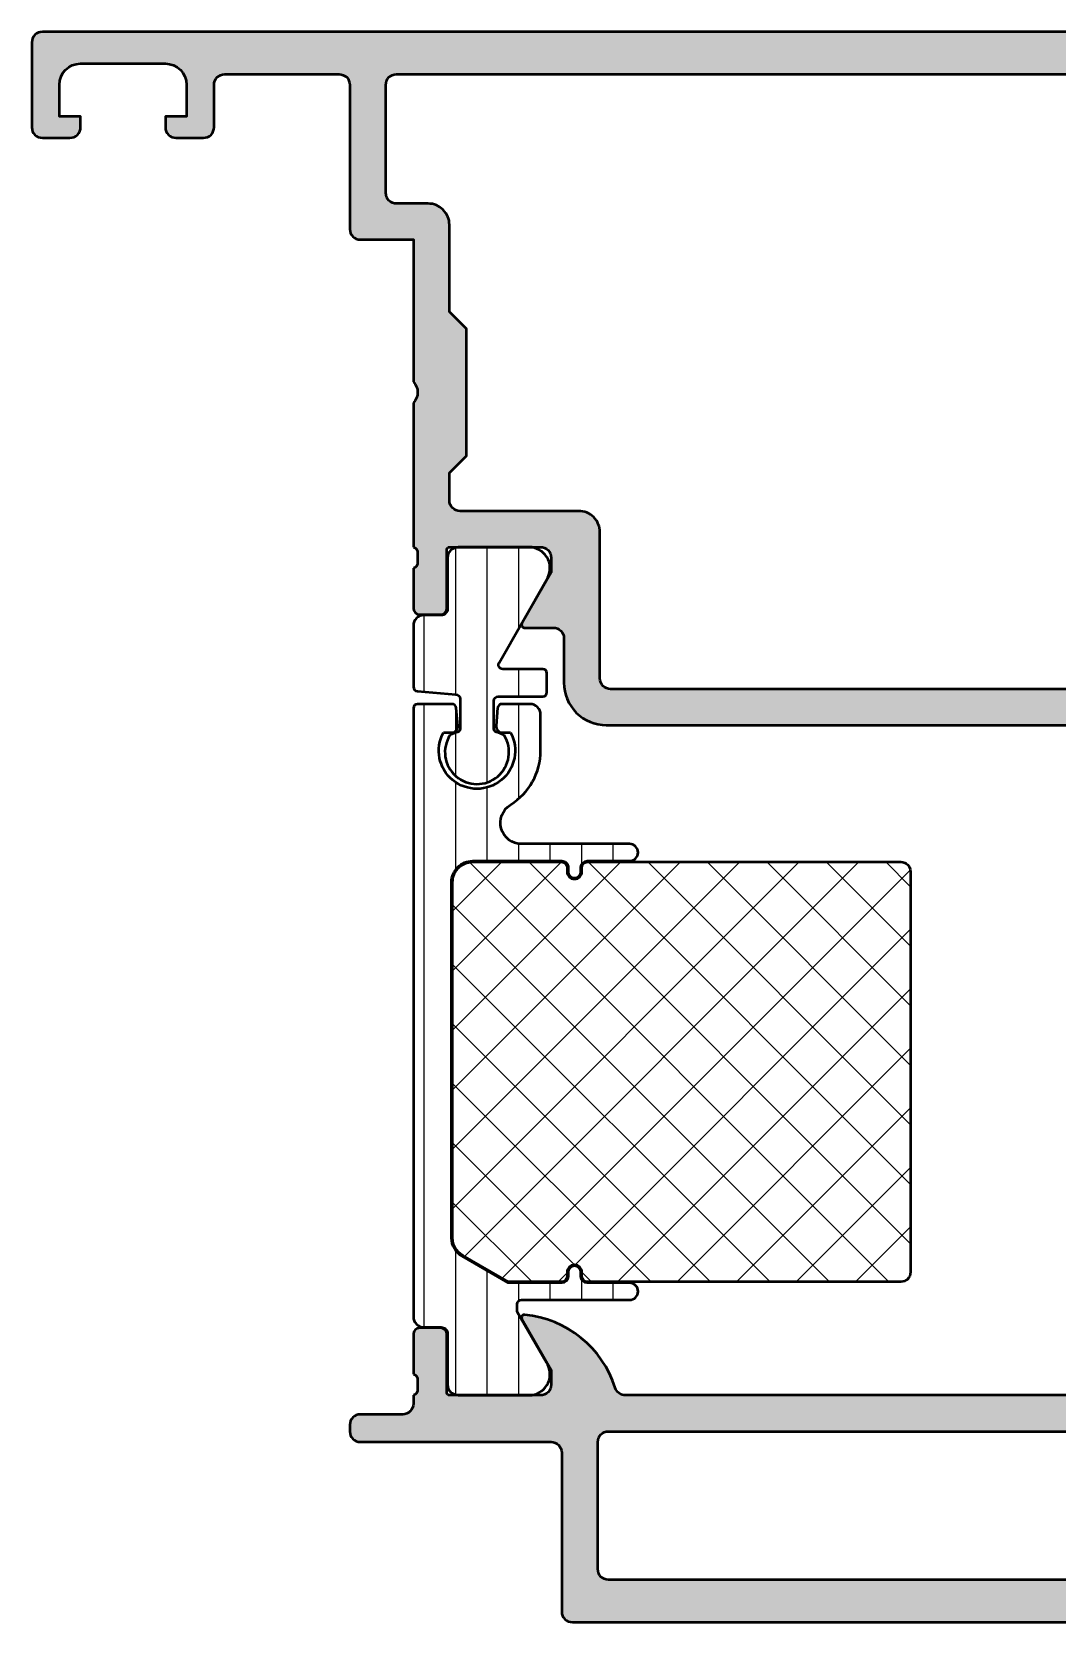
# Model space of a CAD drawing. Extents: x -20 to 78, y 0 to 75.
# Drawn here: x -20 to 28.4, y 0 to 75 of the extents above; entities that cross this region are included whole.
import ezdxf

# ---------------------------------------------------------------- set-up
doc = ezdxf.new("R2010")
doc.units = 0
for name, color, linetype, lineweight in [('0S-Alu contour', 7, 'Continuous', 50), ('0S-Alu hatch', 252, 'Continuous', 25), ('0S-Plastic contour', 254, 'Continuous', 50), ('0S-Plastic hatch', 253, 'Continuous', 25), ('0S-PT contour', 91, 'Continuous', 50), ('0S-PT hatch', 103, 'Continuous', 25)]:
    doc.layers.add(name, color=color, linetype=linetype, lineweight=lineweight)
pattern_1 = [(90, (0, 0), (-1.4859, 0), [])]

# ---------------------------------------------------------------- blocks, each defined once
blk = doc.blocks.new('398120__B8E439AF_E5AD_4BD1_88D3_9D17130E5E00_')
at = {"layer": '0S-Alu hatch'}
h = blk.add_hatch(color=256, dxfattribs=at)
edge = h.paths.add_edge_path()
edge.add_line((-20.00000000010597, 74.49995422165424), (-20.00000000010597, 70.50000000011666))
edge.add_arc((-19.49996948252767, 70.50003051768437), 0.5000305185095606, 180.0034968421549, 269.9965031559772)
edge.add_line((-19.50000000011106, 70.00000000010607), (-18.1999969483533, 70.00000000010597))
edge.add_arc((-18.19996642890773, 70.49996948345905), 0.4999694842845764, 269.9965025156924, 360.0069945406403)
edge.add_line((-17.69999694834867, 70.50003051861553), (-17.69999694834828, 71.00000000010678))
edge.add_line((-17.69999694834828, 71.00000000010678), (-18.69999694834833, 71.00000000010644))
edge.add_line((-18.69999694834833, 71.00000000010644), (-18.69999694834824, 72.50000000010617))
edge.add_ellipse((-17.69993187325077, 72.49993492500874), major_axis=(-1.000065077214713, 0), ratio=1, start_angle=270.0037282858344, end_angle=359.99627171418564, ccw=False)
edge.add_line((-17.69999694834863, 73.50000000010621), (-13.69999694834867, 73.50000000010643))
edge.add_ellipse((-13.7000136862464, 72.49998326220832), major_axis=(-1.000016738038183, 0), ratio=1, start_angle=180.0009589945736, end_angle=269.99904100515363, ccw=False)
edge.add_line((-12.6999969483483, 72.50000000010131), (-12.6999969483483, 71.00000000010631))
edge.add_line((-12.6999969483483, 71.00000000010631), (-13.6999969483483, 71.00000000010631))
edge.add_line((-13.6999969483483, 71.00000000010631), (-13.69999694834831, 70.50000000010618))
edge.add_arc((-13.19998621839264, 70.50001073006165), 0.5000107300708054, 180.0012295357285, 269.998770464053)
edge.add_line((-13.19999694834817, 70.00000000010597), (-11.89999389659094, 70.00000000010628))
edge.add_arc((-11.89998357647998, 70.49998967999583), 0.4999896799960634, 269.9988173779864, 360.0011826219717)
edge.add_line((-11.39999389659043, 70.50000000010644), (-11.39999389659023, 72.50000000010641))
edge.add_ellipse((-10.89998573463272, 72.49999183814904), major_axis=(-0.5000081620241246, 0), ratio=1, start_angle=270.00093527615184, end_angle=359.99906472380104, ccw=False)
edge.add_line((-10.89999389659009, 73.00000000010655), (-5.499984741322279, 73.00000000010618))
edge.add_ellipse((-5.499969481596203, 72.50003051512411), major_axis=(-0.4999694852149618, 0), ratio=1, start_angle=179.993005459464, end_angle=270.0017487425266, ccw=False)
edge.add_line((-5.000000000106764, 72.49996947996843), (-5.000000000106055, 65.69967314122644))
edge.add_arc((-4.499991838148503, 65.69968130318375), 0.500008162024169, 180.0009352761989, 269.999064723835)
edge.add_line((-4.500000000105984, 65.1996731412262), (-2.000000000106027, 65.19968840001538))
edge.add_line((-2.000000000106027, 65.19968840001538), (-2.000000000106311, 58.50017020392127))
edge.add_ellipse((-2.525024219977499, 58.00016275945978), major_axis=(-0.7250226727270378, 0), ratio=1, start_angle=136.398948237144, end_angle=223.6019249855702, ccw=False)
edge.add_line((-1.999992379748091, 57.5001633167465), (-2.00000000010614, 50.70000762950121))
edge.add_ellipse((-2.0788364466492, 50.43248703750808), major_axis=(-0.2788950563274458, 0), ratio=1, start_angle=178.835410625902, end_angle=253.5801235805051, ccw=False)
edge.add_line((-1.799999000106138, 50.42681862950971), (-1.79999900010614, 49.97322462950972))
edge.add_ellipse((-2.078867095749293, 49.96756397003263), major_axis=(-0.2789255417371345, 0), ratio=1, start_angle=106.4245945553526, end_angle=181.1628700728909, ccw=False)
edge.add_line((-2.00000000010614, 49.70002062950971), (-2.00000000010614, 47.8200096295012))
edge.add_arc((-1.700000000106129, 47.8200096295012), 0.3000000000000043, 180, 270)
edge.add_line((-1.700000000106129, 47.52000962950119), (-0.720025681063362, 47.5200096295012))
edge.add_arc((-0.720025681063362, 47.82000962950121), 0.3000000000000114, 270, 360)
edge.add_line((-0.4200256810633505, 47.82000962950121), (-0.4200256810633363, 50.5800076295012))
edge.add_ellipse((-0.3000256810633477, 50.5800076295012), major_axis=(-0.1199999999999886, 0), ratio=1, start_angle=269.9999999999992, end_angle=360, ccw=False)
edge.add_line((-0.3000256810633459, 50.70000762950119), (3.999999999894001, 50.70000762950066))
edge.add_ellipse((4.000010320004808, 50.2000179496116), major_axis=(-0.4999896799955616, 0), ratio=1, start_angle=179.9988173777202, end_angle=270.0011826219962, ccw=False)
edge.add_line((4.499999999893866, 50.200007629501), (4.499999999893802, 49.49999542247036))
edge.add_line((4.499999999893802, 49.49999542247036), (3.111755370987296, 47.09548492442244))
edge.add_arc((3.238705966532918, 47.03879453790539), 0.1390332824644504, 155.9366245845909, 266.6097434881473)
edge.add_line((3.23048400868295, 46.90000457774273), (4.599999999893341, 46.90000457774314))
edge.add_ellipse((4.599999999893758, 46.40000457774276), major_axis=(-0.5000000000003766, 0), ratio=1, start_angle=180, end_angle=270.00000000004775, ccw=False)
edge.add_line((5.099999999894134, 46.40000457774277), (5.099999999893654, 44.30290475068994))
edge.add_arc((7.099999999893469, 44.30290475069003), 1.999999999999808, 180, 270.0000000000077)
edge.add_line((7.099999999893739, 42.30290475069022), (43.70000305165077, 42.30290475069045))
edge.add_arc((43.70000305165145, 44.30290475069021), 1.999999999999765, 269.9999999999804, 360)
edge.add_line((45.70000305165122, 44.30290475069021), (45.7000030516514, 46.40000457774362))
edge.add_ellipse((46.20000305165123, 46.4000045777434), major_axis=(-0.4999999999998224, 0), ratio=1, start_angle=270, end_angle=360, ccw=False)
edge.add_line((46.20000305165123, 46.90000457774322), (47.56953430165214, 46.90000457774295))
edge.add_arc((47.56129753246399, 47.03880353384779), 0.1390431392858201, 273.396129949632, 384.0575019780871)
edge.add_line((47.68826293934686, 47.09548492442286), (46.30001831044103, 49.49999542246998))
edge.add_line((46.30001831044103, 49.49999542246998), (46.30001831044078, 50.20000762951131))
edge.add_ellipse((46.80000305374687, 50.2000228896871), major_axis=(-0.4999847435389595, 0), ratio=1, start_angle=-90.00699432653659, end_angle=0.0017487408159126971, ccw=False)
edge.add_line((46.80006408889781, 50.70000762950066), (51.1000287326085, 50.69998678693791))
edge.add_ellipse((51.1000287326085, 50.5799867869379), major_axis=(-0.1200000000000116, 0), ratio=1, start_angle=180, end_angle=269.9999999999966, ccw=False)
edge.add_line((51.2200287326085, 50.57998678693791), (51.2200287326085, 47.81998878693791))
edge.add_arc((51.5200287326085, 47.81998878693791), 0.2999999999999971, 180, 270)
edge.add_line((51.5200287326085, 47.51998878693791), (52.50000305165129, 47.51998878693791))
edge.add_arc((52.50000305165129, 47.8199887869379), 0.2999999999999971, 270, 360)
edge.add_line((52.80000305165128, 47.8199887869379), (52.80000305165128, 49.69999978694644))
edge.add_ellipse((52.87887014729443, 49.96754312746936), major_axis=(-0.2789255417371246, 0), ratio=1, start_angle=-1.1628700728908825, end_angle=73.57540544464808, ccw=False)
edge.add_line((52.6000020516513, 49.97320378694643), (52.60000205165129, 50.42679778694642))
edge.add_ellipse((52.87883949819436, 50.43246619494476), major_axis=(-0.2788950563274585, 0), ratio=1, start_angle=-73.58012358050303, end_angle=1.1645893740912925, ccw=False)
edge.add_line((52.80000305165128, 50.6999867869379), (52.80000305165218, 59.50001525889513))
edge.add_arc((51.80000305153534, 59.50001525889495), 1.000000000116848, 0, 90.00087426482519)
edge.add_line((51.7999877927356, 60.50001525889538), (51.30000305165174, 60.50001525889491))
edge.add_line((51.30000305165174, 60.50001525889491), (51.30000305165172, 58.0000152588956))
edge.add_ellipse((50.29991565417837, 58.00010265635829), major_axis=(-1.000087401292168, 0), ratio=1, start_angle=90.00501389832078, end_angle=179.994992931788, ccw=False)
edge.add_line((50.30000317086072, 57.00001525889537), (48.99995434273612, 57.0000152588957))
edge.add_ellipse((49.00001314046467, 58.0000740566243), major_axis=(-1.00005879945709, 0), ratio=1, start_angle=0.0033686639744132663, end_angle=89.9966313363825, ccw=False)
edge.add_line((47.99995434273607, 58.0000152588933), (47.99995434273621, 65.0000152605567))
edge.add_ellipse((48.52492478348501, 65.49998366338346), major_axis=(-0.7249568038753241, 0), ratio=1, start_angle=-43.60785378746192, end_angle=43.6026217827723, ccw=False)
edge.add_line((47.99999999989373, 66.0000000021733), (47.9999999998939, 72.00000000010623))
edge.add_ellipse((49.00005492730679, 71.9999450726932), major_axis=(-1.000054928921317, 0), ratio=1, start_angle=270.0031469360502, end_angle=359.9968530639975, ccw=False)
edge.add_line((48.99999999989446, 73.0000000001061), (50.300003051652, 73.00000000010643))
edge.add_ellipse((50.29997722364431, 71.99997417209896), major_axis=(-1.000025828341, 0), ratio=1, start_angle=180.0014797973691, end_angle=269.9985202023869, ccw=False)
edge.add_line((51.30000305165178, 72.00000000010237), (51.30000305165177, 70.50000000010618))
edge.add_line((51.30000305165177, 70.50000000010618), (51.89999389637808, 70.50000000010652))
edge.add_line((51.89999389637808, 70.50000000010652), (52.99999999989371, 71.60000610362181))
edge.add_line((52.99999999989371, 71.60000610362181), (52.99999999989416, 75.00000000010654))
edge.add_line((52.99999999989416, 75.00000000010654), (-19.5000000001116, 75.00000000010643))
edge.add_arc((-19.50001526029227, 74.50001525680021), 0.4999847435390949, 89.998251258746, 180.0069943259561)
edge = h.paths.add_edge_path()
edge.add_ellipse((-2.799996947882249, 72.50000305139838), major_axis=(-0.4999847419092302, 0), ratio=1, start_angle=-89.99825141756878, end_angle=0.0017485271769146493, ccw=False)
edge.add_line((-2.800012206676925, 72.99998779307477), (45.79995434273151, 72.99998779307514))
edge.add_ellipse((45.79998486217781, 72.50001830972292), major_axis=(-0.4999694842837123, 0), ratio=1, start_angle=179.9930054594119, end_angle=270.0034974843906, ccw=False)
edge.add_line((46.29995434273601, 72.4999572745668), (46.29995434273598, 56.80001068125828))
edge.add_arc((47.79995434273581, 56.80001068125828), 1.499999999999836, 180, 270.0000000000037)
edge.add_line((47.79995434273591, 55.30001068125844), (50.30000305165152, 55.30001068125854))
edge.add_ellipse((50.3000030516517, 54.80001068125876), major_axis=(-0.4999999999997798, 0), ratio=1, start_angle=180, end_angle=270.00000000002035, ccw=False)
edge.add_line((50.80000305165149, 54.80001068125878), (50.80000305165174, 52.90001068125871))
edge.add_ellipse((50.30000305165216, 52.90001068125871), major_axis=(-0.4999999999995782, 0), ratio=1, start_angle=89.9999999999626, end_angle=180, ccw=False)
edge.add_line((50.30000305165184, 52.40001068125913), (45.0000183104442, 52.40001068125877))
edge.add_arc((45.00001831044417, 51.40001068125885), 0.9999999999999253, 89.99999999999876, 179.9998349564778)
edge.add_line((44.00001831044839, 51.40001356183187), (44.00000305165122, 44.50287423311116))
edge.add_ellipse((43.49999232057916, 44.50291548334861), major_axis=(-0.5000107327736103, 0), ratio=1, start_angle=90.0012296638804, end_angle=179.9952731724382, ccw=False)
edge.add_line((43.5000030516512, 44.00290475069016), (7.299999999893927, 44.00290475068993))
edge.add_ellipse((7.300010730966917, 44.50291548334956), major_axis=(-0.5000107327747856, 0), ratio=1, start_angle=0.004726827407694145, end_angle=89.99877033601138, ccw=False)
edge.add_line((6.799999999893671, 44.50287423311308), (6.799984741113071, 51.40001068125741))
edge.add_arc((5.79998678826891, 51.40001272841463), 0.9999979528462567, 359.9998827062908, 450.000117294064)
edge.add_line((5.79998474110549, 52.40001068125881), (0.2000032606901669, 52.40001068125856))
edge.add_ellipse((0.2000032606898969, 52.90001068125882), major_axis=(-0.5000000000002629, 0), ratio=1, start_angle=0, end_angle=90.00000000003092, ccw=False)
edge.add_line((-0.2999967393103731, 52.90001068125866), (-0.2999967393104867, 54.20015538540126))
edge.add_line((-0.2999967393104867, 54.20015538540126), (0.5000076202521626, 55.00015974496398))
edge.add_line((0.5000076202521626, 55.00015974496398), (0.5000076202521058, 61.00016574332644))
edge.add_line((0.5000076202521058, 61.00016574332644), (-0.2999967393106146, 61.80017010288898))
edge.add_line((-0.2999967393106146, 61.80017010288898), (-0.2999818985836741, 65.8996764020165))
edge.add_arc((-1.299970054153348, 65.8996727786865), 0.9999881555762389, 0.0002076039762187, 90.00066666754309)
edge.add_line((-1.299981689559174, 66.89966093419504), (-2.799981689558535, 66.89966093419517))
edge.add_ellipse((-2.799992009669267, 67.39965061419142), major_axis=(-0.4999896801027469, 0), ratio=1, start_angle=-0.0011826219716795094, end_angle=90.00118262198731, ccw=False)
edge.add_line((-3.2999816896655, 67.39966093430179), (-3.299981689558656, 72.49998779308588))
at = {"layer": '0S-Alu contour', "color": 7}
for points in [[(-20.00000000010597, 74.49995422165424), (-20.00000000010597, 70.50000000011666)], [(51.30000305165178, 72.00000000010237), (51.30000305165177, 70.50000000010618), (51.89999389637808, 70.50000000010652), (52.99999999989371, 71.60000610362181), (52.99999999989416, 75.00000000010654), (-19.5000000001116, 75.00000000010643)], [(-17.69999694834863, 73.50000000010621), (-13.69999694834867, 73.50000000010643)], [(-10.89999389659009, 73.00000000010655), (-5.499984741322279, 73.00000000010618)], [(-2.800012206676925, 72.99998779307477), (45.79995434273151, 72.99998779307514)], [(-17.69999694834867, 70.50003051861553), (-17.69999694834828, 71.00000000010678), (-18.69999694834833, 71.00000000010644), (-18.69999694834824, 72.50000000010617)], [(-12.6999969483483, 72.50000000010131), (-12.6999969483483, 71.00000000010631), (-13.6999969483483, 71.00000000010631), (-13.69999694834831, 70.50000000010618)], [(-11.39999389659043, 70.50000000010644), (-11.39999389659023, 72.50000000010641)], [(-5.000000000106764, 72.49996947996843), (-5.000000000106055, 65.69967314122644)], [(-3.2999816896655, 67.39966093430179), (-3.299981689558656, 72.49998779308588)], [(-19.50000000011106, 70.00000000010607), (-18.1999969483533, 70.00000000010597)], [(-13.19999694834817, 70.00000000010597), (-11.89999389659094, 70.00000000010628)], [(-1.299981689559174, 66.89966093419504), (-2.799981689558535, 66.89966093419517)], [(-0.2999967393103731, 52.90001068125866), (-0.2999967393104867, 54.20015538540126), (0.5000076202521626, 55.00015974496398), (0.5000076202521058, 61.00016574332644), (-0.2999967393106146, 61.80017010288898), (-0.2999818985836741, 65.8996764020165)], [(-4.500000000105984, 65.1996731412262), (-2.000000000106027, 65.19968840001538), (-2.000000000106311, 58.50017020392127)], [(-1.999992379748091, 57.5001633167465), (-2.00000000010614, 50.70000762950121)], [(5.79998474110549, 52.40001068125881), (0.2000032606901668, 52.40001068125856)], [(6.799999999893671, 44.50287423311308), (6.799984741113071, 51.40001068125741)], [(-1.799999000106138, 50.42681862950971), (-1.79999900010614, 49.97322462950972)], [(-0.4200256810633505, 47.82000962950121), (-0.4200256810633363, 50.5800076295012)], [(-0.3000256810633459, 50.70000762950119), (3.999999999894001, 50.70000762950066)], [(-2.00000000010614, 49.70002062950971), (-2.00000000010614, 47.8200096295012)], [(4.499999999893866, 50.200007629501), (4.499999999893802, 49.49999542247036), (3.111755370987296, 47.09548492442244)], [(-1.700000000106129, 47.52000962950119), (-0.720025681063362, 47.5200096295012)], [(3.23048400868295, 46.90000457774273), (4.599999999893341, 46.90000457774314)], [(5.099999999894134, 46.40000457774277), (5.099999999893654, 44.30290475068994)], [(43.5000030516512, 44.00290475069016), (7.299999999893927, 44.00290475068993)], [(7.099999999893739, 42.30290475069022), (43.70000305165077, 42.30290475069045)]]:
    blk.add_lwpolyline(points, dxfattribs=at)
for centre, radius, start, end in [((-19.50001526029227, 74.50001525680021), 0.4999847435390949, 89.998251258746, 180.0069943259561), ((-19.49996948252767, 70.50003051768437), 0.5000305185095606, 180.0034968421549, 269.9965031559772), ((-18.19996642890773, 70.49996948345905), 0.4999694842845764, 269.9965025156924, 0.0069945406403398), ((-13.19998621839264, 70.50001073006165), 0.5000107300708054, 180.0012295357285, 269.998770464053), ((-11.89998357647998, 70.49998967999583), 0.4999896799960634, 269.9988173779864, 0.0011826219716948), ((-1.299970054153348, 65.8996727786865), 0.9999881555762389, 0.0002076039762187, 90.00066666754309), ((-4.499991838148503, 65.69968130318375), 0.500008162024169, 180.0009352761989, 269.999064723835), ((5.79998678826891, 51.40001272841463), 0.9999979528462567, 359.9998827062908, 90.00011729406407), ((-1.700000000106129, 47.8200096295012), 0.3000000000000043, 180, 270), ((-0.720025681063362, 47.82000962950121), 0.3000000000000114, 270, 0), ((3.238705966532918, 47.03879453790539), 0.1390332824644504, 155.9366245845909, 266.6097434881473), ((7.099999999893469, 44.30290475069003), 1.999999999999808, 180, 270.0000000000077)]:
    blk.add_arc(centre, radius, start, end, dxfattribs=at)
at = {"layer": '0S-Alu contour', "color": 7, "extrusion": (0, 0, -1)}
for centre, radius, start, end in [((17.69993187325077, 72.49993492500874), 1.000065077214713, 0.003728285814337, 89.99627171416557), ((13.7000136862464, 72.49998326220832), 1.000016738038183, 90.00095899484636, 179.9990410054264), ((10.89998573463272, 72.49999183814904), 0.5000081620241246, 0.0009352761989486, 89.99906472384818), ((5.499969481596203, 72.50003051512411), 0.4999694852149619, 89.9982512574734, 180.0069945405361), ((2.799996947882249, 72.50000305139838), 0.4999847419092302, 359.9982514728231, 89.99825141756891), ((2.799992009669267, 67.39965061419142), 0.4999896801027469, 269.9988173780127, 0.0011826219716948), ((2.525024219977499, 58.00016275945978), 0.7250226727270378, 136.3980750144298, 223.601051762856), ((-0.2000032606898969, 52.90001068125882), 0.5000000000002629, 269.9999999999691, 0), ((2.0788364466492, 50.43248703750808), 0.2788950563274458, 106.4198764194949, 181.1645893740981), ((0.3000256810633477, 50.5800076295012), 0.1199999999999886, 0, 90.00000000000081), ((-4.000010320004808, 50.2000179496116), 0.4999896799955616, 89.9988173780038, 180.0011826222798), ((2.078867095749293, 49.96756397003263), 0.2789255417371345, 178.8371299271091, 253.5754054446474), ((-4.599999999893758, 46.40000457774276), 0.5000000000003766, 89.99999999995227, 180), ((-7.300010730966917, 44.50291548334956), 0.5000107327747856, 270.0012296639886, 359.9952731725923)]:
    blk.add_arc(centre, radius, start, end, dxfattribs=at)
blk = doc.blocks.new('284683__C919CE06_981F_4CF4_B7D2_C860C3B8884B___D8E738CB_0703_4E49_A158_2C948C9F0E52_')
at = {"layer": '0S-Plastic hatch'}
h = blk.add_hatch(dxfattribs=at)
h.set_pattern_fill('ANSI31', color=256, scale=0.4680000000000001, angle=45, style=0)
h.set_pattern_definition(pattern_1)
edge = h.paths.add_edge_path()
edge.add_line((-2.000000000106481, 46.99000289580002), (-2.000000000106481, 44.10749725004807))
edge.add_arc((-1.799595988858484, 44.10788902379231), 0.2004043941907311, 180.1120085038914, 269.8836202750908)
edge.add_line((-1.800003051864294, 43.90748504301682), (-1.064819e-10, 43.74998382231369))
edge.add_ellipse((-0.0004042575521656, 43.5495826468843), major_axis=(-0.2004015831713085, 0), ratio=1, start_angle=180.1112080115199, end_angle=269.88442076745747, ccw=False)
edge.add_line((0.1999969481357056, 43.54997161528244), (0.1999969481357056, 42.14997581144944))
edge.add_ellipse((-0.0004070420599357, 42.15036757952389), major_axis=(-0.2004043731273318, 0), ratio=1, start_angle=90.11419246348783, end_angle=179.8879931053385, ccw=False)
edge.add_line((-7.6295010131e-06, 41.94996360441819), (-0.2709960882825726, 41.84637202135343))
edge.add_arc((0.999503847248647, 41.03202722474644), 1.509081685643854, 147.3415881008222, 391.8961503842875)
edge.add_line((2.28072504967713, 41.82939775617671), (1.999999999893518, 41.94996360441819))
edge.add_ellipse((2.000396591728914, 42.15036475890795), major_axis=(-0.200401546914977, 0), ratio=1, start_angle=0.11120204489219532, end_angle=89.8866123862843, ccw=False)
edge.add_line((1.799995422256799, 42.14997581144943), (1.799995422256799, 43.44999602934494))
edge.add_ellipse((2.000357586934384, 43.449615525672), major_axis=(-0.200362525980616, 0), ratio=1, start_angle=270.1044375530914, end_angle=359.89119089237767, ccw=False)
edge.add_line((1.999992370498986, 43.64997771879806), (4.099990844620094, 43.64997771879806))
edge.add_arc((4.099594252784697, 43.85037887328783), 0.2004015469149663, 270.1133876137158, 359.8887979551078)
edge.add_line((4.299995422256799, 43.8499899258293), (4.299995422256799, 44.74998382231369))
edge.add_arc((4.099573298662406, 44.74957392153217), 0.2004225427558994, 0.1171804371410508, 89.88063399403912)
edge.add_line((4.09999084462008, 44.94999602934494), (2.212425701737856, 44.94999602934494))
edge.add_ellipse((2.212425701737855, 45.14999602934494), major_axis=(-0.2000000000000028, 0), ratio=1, start_angle=-29.879840183826104, end_angle=90.00000000000023, ccw=False)
edge.add_line((2.039011283586248, 45.2496325667052), (4.285481497992975, 49.15954689580002))
edge.add_arc((3.444228849001632, 49.70018182107717), 0.9999960709244813, 327.2729839001592, 441.8183919481002)
edge.add_line((3.586539497992987, 50.68999989580003), (0.1099979998932383, 50.6900000013859))
edge.add_arc((0.1099953602681722, 50.19000402394727), 0.4999959774455975, 89.99969751881494, 180.0003024817733)
edge.add_line((-0.3900006171704575, 50.19000138431708), (-0.3896686725125562, 47.79004449521306))
edge.add_ellipse((-0.6896686696430065, 47.7900030013859), major_axis=(-0.3000000000000131, 0), ratio=1, start_angle=90.00000746561938, end_angle=180.0079247372928, ccw=False)
edge.add_line((-0.6896686305531148, 47.49000300138589), (-1.500000065256287, 47.49000289580002))
edge.add_arc((-1.500000000106481, 46.99000289580002), 0.5, 90.00000746561778, 180)
at = {"layer": '0S-Plastic contour', "color": 7}
for points in [[(3.586539497992987, 50.68999989580003), (0.1099979998932383, 50.6900000013859)], [(-0.3900006171704575, 50.19000138431708), (-0.3896686725125562, 47.79004449521306)], [(2.039011283586248, 45.2496325667052), (4.285481497992975, 49.15954689580002)], [(-0.6896686305531148, 47.49000300138589), (-1.500000065256287, 47.49000289580002)], [(-2.000000000106481, 46.99000289580002), (-2.000000000106481, 44.10749725004807)], [(4.09999084462008, 44.94999602934494), (2.212425701737856, 44.94999602934494)], [(4.299995422256799, 43.8499899258293), (4.299995422256799, 44.74998382231369)], [(-1.800003051864294, 43.90748504301682), (-1.064819e-10, 43.74998382231369)], [(0.1999969481357056, 43.54997161528244), (0.1999969481357056, 42.14997581144944)], [(1.999992370498986, 43.64997771879806), (4.099990844620094, 43.64997771879806)], [(1.799995422256799, 42.14997581144943), (1.799995422256799, 43.44999602934494)], [(-7.6295010131e-06, 41.94996360441819), (-0.2709960882825726, 41.84637202135343)], [(2.28072504967713, 41.82939775617671), (1.999999999893518, 41.94996360441819)]]:
    blk.add_lwpolyline(points, dxfattribs=at)
for centre, radius, start, end in [((0.1099953602681722, 50.19000402394727), 0.4999959774455975, 89.99969751881494, 180.0003024817733), ((3.444228849001632, 49.70018182107717), 0.9999960709244813, 327.2729839001592, 81.81839194810021), ((-1.500000000106481, 46.99000289580002), 0.5, 90.00000746561778, 180), ((4.099573298662406, 44.74957392153217), 0.2004225427558994, 0.1171804371410508, 89.88063399403912), ((-1.799595988858484, 44.10788902379231), 0.2004043941907311, 180.1120085038914, 269.8836202750908), ((4.099594252784697, 43.85037887328783), 0.2004015469149663, 270.1133876137158, 359.8887979551078), ((0.999503847248647, 41.03202722474644), 1.509081685643854, 147.3415881008222, 31.89615038428748)]:
    blk.add_arc(centre, radius, start, end, dxfattribs=at)
at = {"layer": '0S-Plastic contour', "color": 7, "extrusion": (0, 0, -1)}
for centre, radius, start, end in [((0.6896686696430065, 47.7900030013859), 0.3000000000000131, 179.9920752627072, 269.9999925343806), ((-2.212425701737855, 45.14999602934494), 0.2000000000000028, 269.9999999999998, 29.87984018382605), ((0.0004042575521656, 43.5495826468843), 0.2004015831713085, 90.11557923254252, 179.8887919884801), ((-2.000357586934384, 43.449615525672), 0.200362525980616, 0.1088091076223094, 89.89556244690863), ((0.0004070420599357, 42.15036757952389), 0.2004043731273318, 180.1120068946615, 269.8858075365122), ((-2.000396591728914, 42.15036475890795), 0.200401546914977, 270.1133876137157, 359.8887979551078)]:
    blk.add_arc(centre, radius, start, end, dxfattribs=at)
blk = doc.blocks.new('284683__AD5C3BCB_7910_4E57_9740_ED435192A1DB___809F1078_2F91_44CC_8CFA_79729E3195C1_')
at = {"layer": '0S-Plastic hatch'}
h = blk.add_hatch(dxfattribs=at)
h.set_pattern_fill('ANSI31', color=256, scale=0.4680000000000001, angle=45, style=0)
h.set_pattern_definition(pattern_1)
edge = h.paths.add_edge_path()
edge.add_line((-2.000006103625281, 43.09995264610942), (-1.999999985177993, 14.40999689476239))
edge.add_arc((-1.499999985177993, 14.40999700139286), 0.4999999999999983, 180.0000121943268, 269.9999999999984)
edge.add_line((-1.499999985178007, 13.90999700139287), (-0.6896686667731587, 13.90999700139287))
edge.add_ellipse((-0.6896686667731512, 13.60999700139287), major_axis=(-0.29999999999999, 0), ratio=1, start_angle=180, end_angle=270.0000000000014, ccw=False)
edge.add_line((-0.3896686667731615, 13.60999700139287), (-0.3900006171701875, 11.20999861845656))
edge.add_arc((0.1099953602684138, 11.20999597883148), 0.4999959774455815, 179.9996975182267, 270.0003024811883)
edge.add_line((0.1099979998935083, 10.71000000139286), (3.586539497992973, 10.71000000139286))
edge.add_arc((3.444228849001632, 11.69981807611572), 0.9999960709244718, 278.181608051899, 392.7270160998406)
edge.add_line((4.285481497992975, 12.24045300139287), (2.900003051651339, 14.64017239217537))
edge.add_line((2.900003051651339, 14.64017239217537), (2.900003051651339, 14.99996490638846))
edge.add_ellipse((3.100003051651327, 14.99996490638851), major_axis=(-0.1999999999999886, 0), ratio=1, start_angle=270.00000000001626, end_angle=360, ccw=False)
edge.add_line((3.10000305165127, 15.1999649063885), (8.199990844620089, 15.19996490638853))
edge.add_arc((8.199990844620089, 15.59995880287289), 0.3999938964843626, 270, 450)
edge.add_line((8.199990844620089, 15.99995269935725), (6.199987792862231, 15.99995269935737))
edge.add_ellipse((6.199987792862259, 16.29995269935735), major_axis=(-0.2999999999999829, 0), ratio=1, start_angle=0, end_angle=89.9999999999946, ccw=False)
edge.add_line((5.899987792862276, 16.29995269935735), (5.899987792862276, 16.49995269935728))
edge.add_arc((5.599992370498995, 16.49995269935716), 0.2999954223632812, 0, 180)
edge.add_line((5.299996948135714, 16.49995269935716), (5.299996948135714, 16.29995269935732))
edge.add_ellipse((4.999996948135587, 16.29995269935726), major_axis=(-0.3000000000001268, 0), ratio=1, start_angle=90.0000000000112, end_angle=180, ccw=False)
edge.add_line((4.999996948135645, 15.99995269935714), (2.47377929676864, 15.99995269935725))
edge.add_line((2.47377929676864, 15.99995269935725), (0.3000762938388846, 17.25468444695197))
edge.add_ellipse((0.800082569557327, 18.12079276048732), major_axis=(-1.000074940458403, 0), ratio=1, start_angle=0.0011141101646217066, end_angle=60.002063636111984, ccw=False)
edge.add_line((-0.1999923707120104, 18.12077331413951), (-0.2000049807670337, 34.89997603228809))
edge.add_ellipse((0.7999950192324748, 34.89997711341978), major_axis=(-1.000000000000092, 0), ratio=1, start_angle=-89.99999999999483, end_angle=6.194420529936906e-05, ccw=False)
edge.add_line((0.7999950192323838, 35.89997711341986), (4.999996948135631, 35.89997711341964))
edge.add_ellipse((4.99999694813571, 35.59997711341964), major_axis=(-0.3000000000000043, 0), ratio=1, start_angle=180, end_angle=270.0000000000151, ccw=False)
edge.add_line((5.299996948135714, 35.59997711341964), (5.299996948135714, 35.39997711341976))
edge.add_arc((5.599992370498995, 35.39997711341975), 0.2999954223632812, 180, 360)
edge.add_line((5.899987792862276, 35.39997711341975), (5.899987792862276, 35.59997711341963))
edge.add_ellipse((6.199987792862463, 35.59997711341956), major_axis=(-0.3000000000001872, 0), ratio=1, start_angle=270.000000000001, end_angle=360, ccw=False)
edge.add_line((6.199987792862458, 35.89997711341975), (8.199990844620089, 35.89997711341967))
edge.add_arc((8.199990844620089, 36.29997100990408), 0.3999938964844105, 270, 450)
edge.add_line((8.199990844620089, 36.6999649063885), (3.107183946072069, 36.6999649063885))
edge.add_ellipse((3.107183946072051, 37.69996490638845), major_axis=(-0.999999999999943, 0), ratio=1, start_angle=-58.211669356389905, end_angle=90.00000000000102, ccw=False)
edge.add_arc((1.000053193925353, 41.09996490541178), 3.000000000000184, 301.7883306436116, 360.0039970867418)
edge.add_line((4.000053186625365, 41.10017419238402), (3.999993896378015, 42.7999526993572))
edge.add_arc((3.499993896377844, 42.79995269935713), 0.5000000000001706, 0, 90.00000000000651)
edge.add_line((3.499993896377787, 43.2999526993573), (2.173978524893428, 43.29995269935729))
edge.add_arc((2.173978524893428, 43.0999526993573), 0.2000000000000026, 90, 174.999843447361)
edge.add_line((1.974739632903975, 43.11738439229908), (1.901135558390507, 42.27611244580134))
edge.add_arc((2.199993896374749, 42.24996490638862), 0.3000000000000682, 174.9998434473521, 270.0000000000027)
edge.add_line((2.199993896374763, 41.94996490638856), (2.586716358664517, 41.9499649063885))
edge.add_ellipse((1.000053193925538, 41.09996490541182), major_axis=(-1.799999999999962, 0), ratio=1, start_angle=-28.17864277579929, end_angle=208.1786427757992, ccw=False)
edge.add_line((-0.5866099708134414, 41.9499649063885), (-0.2000061036252276, 41.94996490638861))
edge.add_arc((-0.2000061036251708, 42.24996490638867), 0.300000000000039, 269.9999999999891, 365.0001565526376)
edge.add_line((0.0988522343590432, 42.27611244580133), (0.0252481598456882, 43.11738439229901))
edge.add_arc((-0.1739907321439773, 43.0999526993571), 0.2000000000002231, 5.000156552672089, 90.00000000000813)
edge.add_line((-0.1739907321440057, 43.29995269935732), (-1.800006103625236, 43.29995269935731))
edge.add_arc((-1.80000610362525, 43.09995269935728), 0.2000000000000384, 89.99999999999594, 179.9999847272327)
at = {"layer": '0S-Plastic contour', "color": 7}
for points in [[(-2.000006103625281, 43.09995264610942), (-1.999999985177993, 14.40999689476239)], [(-0.1739907321440057, 43.29995269935732), (-1.800006103625236, 43.29995269935731)], [(0.0988522343590432, 42.27611244580133), (0.0252481598456882, 43.11738439229901)], [(1.974739632903975, 43.11738439229908), (1.901135558390507, 42.27611244580134)], [(3.499993896377787, 43.2999526993573), (2.173978524893428, 43.29995269935729)], [(4.000053186625365, 41.10017419238402), (3.999993896378015, 42.7999526993572)], [(-0.5866099708134414, 41.9499649063885), (-0.2000061036252276, 41.94996490638861)], [(2.199993896374763, 41.94996490638856), (2.586716358664517, 41.9499649063885)], [(8.199990844620089, 36.6999649063885), (3.107183946072069, 36.6999649063885)], [(0.7999950192323838, 35.89997711341986), (4.999996948135631, 35.89997711341964)], [(5.299996948135714, 35.59997711341964), (5.299996948135714, 35.39997711341976)], [(5.899987792862276, 35.39997711341975), (5.899987792862276, 35.59997711341963)], [(6.199987792862458, 35.89997711341975), (8.199990844620089, 35.89997711341967)], [(-0.1999923707120104, 18.12077331413951), (-0.2000049807670337, 34.89997603228809)], [(4.999996948135645, 15.99995269935714), (2.47377929676864, 15.99995269935725), (0.3000762938388846, 17.25468444695197)], [(5.299996948135714, 16.49995269935716), (5.299996948135714, 16.29995269935732)], [(5.899987792862276, 16.29995269935735), (5.899987792862276, 16.49995269935728)], [(8.199990844620089, 15.99995269935725), (6.199987792862231, 15.99995269935737)], [(3.10000305165127, 15.1999649063885), (8.199990844620089, 15.19996490638853)], [(4.285481497992975, 12.24045300139287), (2.900003051651339, 14.64017239217537), (2.900003051651339, 14.99996490638846)], [(-1.499999985178007, 13.90999700139287), (-0.6896686667731587, 13.90999700139287)], [(-0.3896686667731615, 13.60999700139287), (-0.3900006171701875, 11.20999861845656)], [(0.1099979998935083, 10.71000000139286), (3.586539497992973, 10.71000000139286)]]:
    blk.add_lwpolyline(points, dxfattribs=at)
for centre, radius, start, end in [((-1.80000610362525, 43.09995269935728), 0.2000000000000384, 89.99999999999594, 179.9999847272327), ((-0.1739907321439773, 43.0999526993571), 0.2000000000002231, 5.000156552672089, 90.00000000000813), ((2.173978524893428, 43.0999526993573), 0.2000000000000026, 90, 174.999843447361), ((3.499993896377844, 42.79995269935713), 0.5000000000001706, 0, 90.00000000000651), ((-0.2000061036251708, 42.24996490638867), 0.300000000000039, 269.9999999999891, 5.000156552637641), ((2.199993896374749, 42.24996490638862), 0.3000000000000682, 174.9998434473521, 270.0000000000027), ((1.000053193925353, 41.09996490541178), 3.000000000000184, 301.7883306436116, 0.0039970867418171), ((8.199990844620089, 36.29997100990408), 0.3999938964844105, 270, 90), ((5.599992370498995, 35.39997711341975), 0.2999954223632812, 180, 0), ((5.599992370498995, 16.49995269935716), 0.2999954223632812, 0, 180), ((8.199990844620089, 15.59995880287289), 0.3999938964843626, 270, 90), ((-1.499999985177993, 14.40999700139286), 0.4999999999999983, 180.0000121943268, 269.9999999999984), ((3.444228849001632, 11.69981807611572), 0.9999960709244718, 278.181608051899, 32.72701609984063), ((0.1099953602684138, 11.20999597883148), 0.4999959774455815, 179.9996975182267, 270.0003024811883)]:
    blk.add_arc(centre, radius, start, end, dxfattribs=at)
at = {"layer": '0S-Plastic contour', "color": 7, "extrusion": (0, 0, -1)}
for centre, radius, start, end in [((-1.000053193925538, 41.09996490541182), 1.799999999999962, 151.8213572242008, 28.1786427757992), ((-3.107183946072051, 37.69996490638845), 0.999999999999943, 269.999999999999, 58.21166935638989), ((-0.7999950192324748, 34.89997711341978), 1.000000000000092, 359.9999380557947, 89.99999999999478), ((-4.99999694813571, 35.59997711341964), 0.3000000000000043, 89.99999999998491, 180), ((-6.199987792862463, 35.59997711341956), 0.3000000000001872, 0, 89.99999999999898), ((-0.800082569557327, 18.12079276048732), 1.000074940458403, 299.997936363888, 359.9988858898354), ((-4.999996948135587, 16.29995269935726), 0.3000000000001268, 180, 269.9999999999888), ((-6.199987792862259, 16.29995269935735), 0.2999999999999829, 270.0000000000054, 0), ((-3.100003051651327, 14.99996490638851), 0.1999999999999886, 0, 89.99999999998371), ((0.6896686667731512, 13.60999700139287), 0.29999999999999, 89.9999999999986, 180)]:
    blk.add_arc(centre, radius, start, end, dxfattribs=at)
blk = doc.blocks.new('381960__ECF3A3AF_1D2B_4813_B32E_AE82AE22DD40_')
at = {"layer": '0S-PT hatch'}
h = blk.add_hatch(dxfattribs=at)
h.set_pattern_fill('ANSI37', color=256, scale=0.625, angle=90, style=0)
h.set_pattern_definition([(135, (0, 0), (-1.403165018917055, -1.403165018917055), []), (225, (0, 0), (1.403165018917055, -1.403165018917055), [])])
edge = h.paths.add_edge_path()
edge.add_ellipse((20.99996411495089, 35.39995496133266), major_axis=(-0.4500221525778107, 0), ratio=1, start_angle=180.002820352431, end_angle=269.99747651946143, ccw=False)
edge.add_line((21.44998626698349, 35.39997711341931), (21.44998626703774, 16.49995503104414))
edge.add_ellipse((20.99996411489646, 16.49997485138956), major_axis=(-0.4500221525777468, 0), ratio=1, start_angle=90.00282035246568, end_angle=179.9974765193581, ccw=False)
edge.add_line((20.99998626698337, 16.04995269935702), (6.199987792862344, 16.04995269935714))
edge.add_ellipse((6.199987792862361, 16.29995269935711), major_axis=(-0.2499999999999751, 0), ratio=1, start_angle=0, end_angle=89.99999999999608, ccw=False)
edge.add_line((5.949987792862387, 16.29995269935712), (5.949987792862387, 16.49995269935714))
edge.add_arc((5.599992370499052, 16.49995269935714), 0.3499954223633352, 0, 180)
edge.add_line((5.249996948135716, 16.49995269935714), (5.249996948135716, 16.2999526993572))
edge.add_ellipse((4.999996948135641, 16.29995269935721), major_axis=(-0.2500000000000755, 0), ratio=1, start_angle=90.00000000000102, end_angle=180, ccw=False)
edge.add_line((4.999996948135645, 16.04995269935714), (2.48717438707942, 16.04995269935714))
edge.add_line((2.48717438707942, 16.04995269935714), (0.3250747342302276, 17.29798661754413))
edge.add_ellipse((0.800081760131141, 18.12079229314484), major_axis=(-0.9500741310318703, 0), ratio=1, start_angle=0.0011422939418821443, end_angle=60.00209181991403, ccw=False)
edge.add_line((-0.1499923707119136, 18.12077335171611), (-0.1500049807670649, 34.89997608634463))
edge.add_ellipse((0.799995019232365, 34.89997711341966), major_axis=(-0.949999999999985, 0), ratio=1, start_angle=-90.00000000000199, end_angle=6.194420529936906e-05, ccw=False)
edge.add_line((0.7999950192323979, 35.84997711341964), (4.999996948135745, 35.84997711341964))
edge.add_ellipse((4.999996948135649, 35.59997711341957), major_axis=(-0.250000000000071, 0), ratio=1, start_angle=180, end_angle=269.999999999978, ccw=False)
edge.add_line((5.249996948135716, 35.59997711341956), (5.24999694813583, 35.39997711341964))
edge.add_arc((5.599992370499052, 35.39997711341964), 0.3499954223632216, 180, 360)
edge.add_line((5.949987792862273, 35.39997711341964), (5.949987792862273, 35.59997711341966))
edge.add_ellipse((6.199987792862256, 35.59997711341954), major_axis=(-0.2499999999999831, 0), ratio=1, start_angle=269.9999999999799, end_angle=360, ccw=False)
edge.add_line((6.199987792862344, 35.84997711341953), (20.99998393529636, 35.849977113474))
at = {"layer": '0S-PT contour', "color": 7}
for points in [[(0.7999950192323979, 35.84997711341964), (4.999996948135745, 35.84997711341964)], [(5.249996948135716, 35.59997711341956), (5.24999694813583, 35.39997711341964)], [(5.949987792862273, 35.39997711341964), (5.949987792862273, 35.59997711341966)], [(6.199987792862344, 35.84997711341953), (20.99998393529636, 35.849977113474)], [(21.44998626698349, 35.39997711341931), (21.44998626703774, 16.49995503104414)], [(-0.1499923707119136, 18.12077335171611), (-0.1500049807670649, 34.89997608634463)], [(4.999996948135645, 16.04995269935714), (2.48717438707942, 16.04995269935714), (0.3250747342302276, 17.29798661754413)], [(5.249996948135716, 16.49995269935714), (5.249996948135716, 16.2999526993572)], [(5.949987792862387, 16.29995269935712), (5.949987792862387, 16.49995269935714)], [(20.99998626698337, 16.04995269935702), (6.199987792862344, 16.04995269935714)]]:
    blk.add_lwpolyline(points, dxfattribs=at)
at = {"layer": '0S-PT contour', "color": 7, "extrusion": (0, 0, -1)}
for centre, radius, start, end in [((-0.799995019232365, 34.89997711341966), 0.949999999999985, 359.9999380557947, 90.00000000000198), ((-4.999996948135649, 35.59997711341957), 0.250000000000071, 90.00000000002198, 180), ((-6.199987792862256, 35.59997711341954), 0.2499999999999831, 0, 90.00000000002014), ((-20.99996411495089, 35.39995496133266), 0.4500221525778107, 90.0025234805386, 179.997179647569), ((-0.800081760131141, 18.12079229314484), 0.9500741310318703, 299.997908180086, 359.9988577060581), ((-4.999996948135641, 16.29995269935721), 0.2500000000000755, 180, 269.999999999999), ((-6.199987792862361, 16.29995269935711), 0.2499999999999751, 270.0000000000039, 0), ((-20.99996411489646, 16.49997485138956), 0.4500221525777468, 180.002523480642, 269.9971796475343)]:
    blk.add_arc(centre, radius, start, end, dxfattribs=at)
at = {"layer": '0S-PT contour', "color": 7}
for centre, radius, start, end in [((5.599992370499052, 35.39997711341964), 0.3499954223632216, 180, 0), ((5.599992370499052, 16.49995269935714), 0.3499954223633352, 0, 180)]:
    blk.add_arc(centre, radius, start, end, dxfattribs=at)
blk = doc.blocks.new('398130__0F851D11_AE0B_442C_B5A7_C75F028C342B_')
at = {"layer": '0S-Alu hatch'}
h = blk.add_hatch(color=256, dxfattribs=at)
edge = h.paths.add_edge_path()
edge.add_line((-4.500000000111967, 8.500000000106567), (4.499999999888103, 8.500000000106795))
edge.add_ellipse((4.500030519799915, 8.000030516230032), major_axis=(-0.4999694848082847, 0), ratio=1, start_angle=179.992131141837, end_angle=270.0034975377341, ccw=False)
edge.add_line((4.999999999893091, 7.999961851679477), (4.999999999893049, 0.500000000117038))
edge.add_arc((5.500030517471287, 0.5000305176848174), 0.500030518509502, 180.0034968421549, 269.9965031559918)
edge.add_line((5.499999999888032, 1.065814e-10), (77.50000000010651, 1.065104e-10))
edge.add_arc((77.50000000010651, 0.5), 0.4999999998934898, 270, 360)
edge.add_line((78, 0.5), (78, 4.5))
edge.add_arc((77.5, 4.5), 0.5, 0, 90)
edge.add_line((77.5, 5), (76.2, 4.999999999999999))
edge.add_arc((76.2, 4.499999999999999), 0.5, 90, 180)
edge.add_line((75.7, 4.499999999999999), (75.7, 3.999999999999999))
edge.add_line((75.7, 3.999999999999999), (76.7, 3.999999999999998))
edge.add_line((76.7, 3.999999999999998), (76.7, 2.499999999999999))
edge.add_ellipse((75.70000000000002, 2.499999999999989), major_axis=(-0.9999999999999857, 0), ratio=1, start_angle=89.9999999999992, end_angle=180, ccw=False)
edge.add_line((75.7, 1.499999999999999), (71.7, 1.499999999999999))
edge.add_ellipse((71.69999999999999, 2.499999999999988), major_axis=(-0.9999999999999896, 0), ratio=1, start_angle=0, end_angle=90.0000000000008, ccw=False)
edge.add_line((70.7, 2.499999999999999), (70.7, 3.999999999999999))
edge.add_line((70.7, 3.999999999999999), (71.7, 3.999999999999999))
edge.add_line((71.7, 3.999999999999999), (71.7, 4.499999999999998))
edge.add_arc((71.2, 4.499999999999998), 0.5000000000000018, 0, 90)
edge.add_line((71.2, 5), (68.4, 5))
edge.add_arc((68.4, 4.5), 0.5, 90, 180)
edge.add_line((67.9, 4.5), (67.9, 4.299999999999998))
edge.add_arc((68.4, 4.299999999999998), 0.5, 180, 270)
edge.add_line((68.4, 3.799999999999998), (68.9, 3.799999999999998))
edge.add_ellipse((68.9, 3.300000000000004), major_axis=(-0.4999999999999947, 0), ratio=1, start_angle=180, end_angle=270, ccw=False)
edge.add_line((69.4, 3.299999999999998), (69.4, 2.499999999999998))
edge.add_ellipse((68.90000000010656, 2.499999999999996), major_axis=(-0.4999999998934471, 0), ratio=1, start_angle=90, end_angle=180, ccw=False)
edge.add_line((68.90000000010656, 2.000000000106552), (57.80000305164963, 2.000000000106751))
edge.add_line((57.80000305164963, 2.000000000106751), (51.72875707059367, 2.433653887857534))
edge.add_ellipse((51.80000305165131, 3.43111266403986), major_axis=(-1.000000000000004, 0), ratio=1, start_angle=0, end_angle=85.91444462125457, ccw=False)
edge.add_line((50.80000305165131, 3.431112664039858), (50.8000030516513, 8.200000000106705))
edge.add_ellipse((51.30000305165132, 8.200000000106693), major_axis=(-0.5000000000000142, 0), ratio=1, start_angle=269.99999999999756, end_angle=360, ccw=False)
edge.add_line((51.30000305165133, 8.70000000010671), (52.30000305165124, 8.700000000106645))
edge.add_arc((52.30000305165127, 9.200000000106646), 0.5000000000000036, 269.9999999999968, 360)
edge.add_line((52.80000305165128, 9.200000000106646), (52.80000305165128, 10.7000000001066))
edge.add_ellipse((52.8788394981943, 10.9675205920997), major_axis=(-0.2788950563274097, 0), ratio=1, start_angle=-1.16458937409692, end_angle=73.58012358051099, ccw=False)
edge.add_line((52.60000205165129, 10.97318900009807), (52.60000205165129, 11.42678300009809))
edge.add_ellipse((52.87887014729447, 11.43244365957515), major_axis=(-0.2789255417371648, 0), ratio=1, start_angle=-73.57540544464302, end_angle=1.1628700728869035, ccw=False)
edge.add_line((52.80000305165128, 11.6999870000981), (52.80000305165128, 13.57999800010659))
edge.add_arc((52.50000305165127, 13.57999800010659), 0.3000000000000167, 0, 90)
edge.add_line((52.50000305165127, 13.8799980001066), (51.5200287326085, 13.87999800010661))
edge.add_arc((51.5200287326085, 13.57999800010661), 0.2999999999999971, 90, 180)
edge.add_line((51.2200287326085, 13.57999800010661), (51.2200287326085, 10.8200000001066))
edge.add_ellipse((51.10002873260849, 10.8200000001066), major_axis=(-0.1200000000000116, 0), ratio=1, start_angle=89.9999999999967, end_angle=180, ccw=False)
edge.add_line((51.10002873260848, 10.70000000010658), (46.80000305165132, 10.7000000001066))
edge.add_ellipse((46.79999273154078, 11.19998967999608), major_axis=(-0.4999896799959932, 0), ratio=1, start_angle=-0.001182622279827683, end_angle=90.0011826219664, ccw=False)
edge.add_line((46.30000305165129, 11.20000000010668), (46.3000030516513, 11.90001220713786))
edge.add_line((46.3000030516513, 11.90001220713786), (47.68824768055755, 14.30452270518455))
edge.add_arc((47.56129708501205, 14.36121309170179), 0.1390332824644133, 335.9366245844966, 455.6317879854285)
edge.add_arc((48.03832825730907, 9.523709738767973), 5.000000000000036, 95.63178798542648, 162.255068471185)
edge.add_ellipse((42.80000305071996, 11.20000000010671), major_axis=(-0.5000000009314214, 0), ratio=1, start_angle=89.9965029425565, end_angle=162.2550684711788, ccw=False)
edge.add_line((42.79997253313665, 10.70000000010661), (8.000030517471572, 10.70000000010661))
edge.add_ellipse((8.000010727789785, 11.20001072772653), major_axis=(-0.5000107280115408, 0), ratio=1, start_angle=17.74501633161799, end_angle=90.0022676818337, ccw=False)
edge.add_arc((2.761677785553217, 9.523709443792171), 4.999999999999884, 17.74501633161203, 84.36824744398089)
edge.add_arc((3.238705966532478, 14.36121309170179), 0.1390332824644445, 84.36824744398331, 204.0633754153866)
edge.add_line((3.111755370986841, 14.30452270518479), (4.499999999893006, 11.90001220713778))
edge.add_line((4.499999999893006, 11.90001220713778), (4.49999999989302, 11.20000000010655))
edge.add_ellipse((4.000010320003782, 11.19998967999584), major_axis=(-0.4999896799957454, 0), ratio=1, start_angle=89.99881737806618, end_angle=180.0011826222799, ccw=False)
edge.add_line((3.999999999893518, 10.7000000001066), (-0.3000256810345974, 10.70000000135683))
edge.add_ellipse((-0.3000256810346196, 10.82000000138586), major_axis=(-0.1200000000290302, 0), ratio=1, start_angle=0, end_angle=90.00000000001057, ccw=False)
edge.add_line((-0.4200256810636489, 10.82000000138586), (-0.4200256810636916, 13.57999800138588))
edge.add_arc((-0.7200256810636887, 13.57999800138589), 0.2999999999999954, 0, 89.99999999999729)
edge.add_line((-0.7200256810636745, 13.87999800138589), (-1.70000000010647, 13.87999800138589))
edge.add_arc((-1.700000000106442, 13.57999800138588), 0.3000000000000114, 90.00000000000543, 180)
edge.add_line((-2.000000000106453, 13.57999800138588), (-2.000000000106481, 11.69998700137737))
edge.add_ellipse((-2.078867095749659, 11.43244366085441), major_axis=(-0.2789255417371723, 0), ratio=1, start_angle=178.8371299271139, end_angle=253.57540544464462, ccw=False)
edge.add_line((-1.799999000106467, 11.42678300137735), (-1.799999000106467, 10.97318900137736))
edge.add_ellipse((-2.078836446649483, 10.96752059337899), major_axis=(-0.2788950563274026, 0), ratio=1, start_angle=106.4198764194849, end_angle=181.164589374096, ccw=False)
edge.add_line((-2.000000000106481, 10.7000000013859), (-2.000000000106993, 10.30000305186448))
edge.add_ellipse((-2.499984741550631, 10.29998779354082), major_axis=(-0.4999847416764616, 0), ratio=1, start_angle=89.99999999943151, end_angle=180.0017485284276, ccw=False)
edge.add_line((-2.499984741555593, 9.800003051864364), (-4.500000000112095, 9.800003051864392))
edge.add_arc((-4.499938970537215, 9.299942014611508), 0.5000610409770423, 90.0069926204768, 179.9877617963108)
edge.add_line((-5.00000000010695, 9.300048826123318), (-5.000000000106965, 9.00000000011695))
edge.add_arc((-4.499969482528769, 9.000030517684767), 0.500030518509464, 180.0034968421549, 269.9965031559984)
edge = h.paths.add_edge_path()
edge.add_ellipse((7.200018866108777, 2.500015814564715), major_axis=(-0.5000158147080422, 0), ratio=1, start_angle=0.00181214617907699, end_angle=89.99818785392489, ccw=False)
edge.add_line((6.700003051650824, 2.500000000105854), (6.700003051650822, 8.500000000095921))
edge.add_ellipse((7.200064088903815, 8.49993897053682), major_axis=(-0.500061040977145, 0), ratio=1, start_angle=270.01223820547926, end_angle=359.99300738133087, ccw=False)
edge.add_line((7.199957277376384, 9.000000000106654), (48.60001525868247, 9.000000000106438))
edge.add_ellipse((48.60001525868247, 8.500000000106441), major_axis=(-0.4999999999999965, 0), ratio=1, start_angle=180, end_angle=270, ccw=False)
edge.add_line((49.10001525868246, 8.500000000106438), (49.10001525868246, 2.50000000010678))
edge.add_ellipse((48.60001525868246, 2.50000000010678), major_axis=(-0.5, 0), ratio=1, start_angle=90, end_angle=180, ccw=False)
edge.add_line((48.60001525868246, 2.00000000010678), (7.200003051650824, 2.000000000106762))
at = {"layer": '0S-Alu contour', "color": 7}
for points in [[(3.111755370986841, 14.30452270518479), (4.499999999893006, 11.90001220713778), (4.49999999989302, 11.20000000010655)], [(-2.000000000106453, 13.57999800138588), (-2.000000000106481, 11.69998700137737)], [(-0.7200256810636745, 13.87999800138589), (-1.70000000010647, 13.87999800138589)], [(-0.4200256810636489, 10.82000000138586), (-0.4200256810636916, 13.57999800138588)], [(-1.799999000106467, 11.42678300137735), (-1.799999000106467, 10.97318900137736)], [(-2.000000000106481, 10.7000000013859), (-2.000000000106993, 10.30000305186448)], [(3.999999999893518, 10.7000000001066), (-0.3000256810345974, 10.70000000135683)], [(42.79997253313665, 10.70000000010661), (8.000030517471572, 10.70000000010661)], [(-2.499984741555593, 9.800003051864364), (-4.500000000112095, 9.800003051864392)], [(-5.00000000010695, 9.300048826123318), (-5.000000000106965, 9.00000000011695)], [(-4.500000000111967, 8.500000000106567), (4.499999999888103, 8.500000000106795)], [(6.700003051650824, 2.500000000105854), (6.700003051650822, 8.500000000095921)], [(7.199957277376384, 9.000000000106654), (48.60001525868247, 9.000000000106438)], [(4.999999999893091, 7.999961851679477), (4.999999999893049, 0.500000000117038)], [(48.60001525868246, 2.00000000010678), (7.200003051650824, 2.000000000106762)], [(5.499999999888032, 1.065814e-10), (77.50000000010651, 1.065104e-10)]]:
    blk.add_lwpolyline(points, dxfattribs=at)
for centre, radius, start, end in [((3.238705966532478, 14.36121309170179), 0.1390332824644445, 84.36824744398331, 204.0633754153866), ((2.761677785553217, 9.523709443792171), 4.999999999999884, 17.74501633161203, 84.36824744398089), ((-1.700000000106442, 13.57999800138588), 0.3000000000000114, 90.00000000000543, 180), ((-0.7200256810636887, 13.57999800138589), 0.2999999999999954, 0, 89.99999999999729), ((-4.499938970537215, 9.299942014611508), 0.5000610409770423, 90.0069926204768, 179.9877617963108), ((-4.499969482528769, 9.000030517684767), 0.500030518509464, 180.0034968421549, 269.9965031559984), ((5.500030517471287, 0.5000305176848174), 0.500030518509502, 180.0034968421549, 269.9965031559918)]:
    blk.add_arc(centre, radius, start, end, dxfattribs=at)
at = {"layer": '0S-Alu contour', "color": 7, "extrusion": (0, 0, -1)}
for centre, radius, start, end in [((2.078867095749659, 11.43244366085441), 0.2789255417371723, 106.4245945553554, 181.1628700728862), ((2.078836446649483, 10.96752059337899), 0.2788950563274026, 178.835410625904, 253.5801235805151), ((0.3000256810346196, 10.82000000138586), 0.1200000000290302, 269.9999999999894, 0), ((-4.000010320003782, 11.19998967999584), 0.4999896799957454, 179.9988173777201, 270.0011826219339), ((-8.000010727789785, 11.20001072772653), 0.5000107280115408, 269.9977323181663, 342.254983668382), ((2.499984741550631, 10.29998779354082), 0.4999847416764616, 179.9982514715724, 270.0000000005686), ((-4.500030519799915, 8.000030516230032), 0.4999694848082847, 89.99650246226588, 180.007868858163), ((-7.200064088903815, 8.49993897053682), 0.500061040977145, 0.00699261866911, 89.98776179452072), ((-7.200018866108777, 2.500015814564715), 0.5000158147080422, 270.0018121460751, 359.9981878538209)]:
    blk.add_arc(centre, radius, start, end, dxfattribs=at)
blk = doc.blocks.new('381960__ED2F08BF_5029_40ED_9E5F_165B6A971C9E_')
at = {"layer": '0S-Alu contour', "color": 7}
for name in ['398120__B8E439AF_E5AD_4BD1_88D3_9D17130E5E00_', '398130__0F851D11_AE0B_442C_B5A7_C75F028C342B_']:
    blk.add_blockref(name, (0, 0), dxfattribs=at)
at = {"layer": '0S-Plastic contour', "color": 7}
for name in ['284683__C919CE06_981F_4CF4_B7D2_C860C3B8884B___D8E738CB_0703_4E49_A158_2C948C9F0E52_', '284683__AD5C3BCB_7910_4E57_9740_ED435192A1DB___809F1078_2F91_44CC_8CFA_79729E3195C1_']:
    blk.add_blockref(name, (0, 0), dxfattribs=at)
at = {"layer": '0S-PT contour', "color": 7}
blk.add_blockref('381960__ECF3A3AF_1D2B_4813_B32E_AE82AE22DD40_', (0, 0), dxfattribs=at)

msp = doc.modelspace()

# ---------------------------------------------------------------- block references
at = {"layer": '0S-Alu contour', "color": 7}
msp.add_blockref('381960__ED2F08BF_5029_40ED_9E5F_165B6A971C9E_', (0, 0), dxfattribs=at)

doc.saveas('drawing.dxf')
